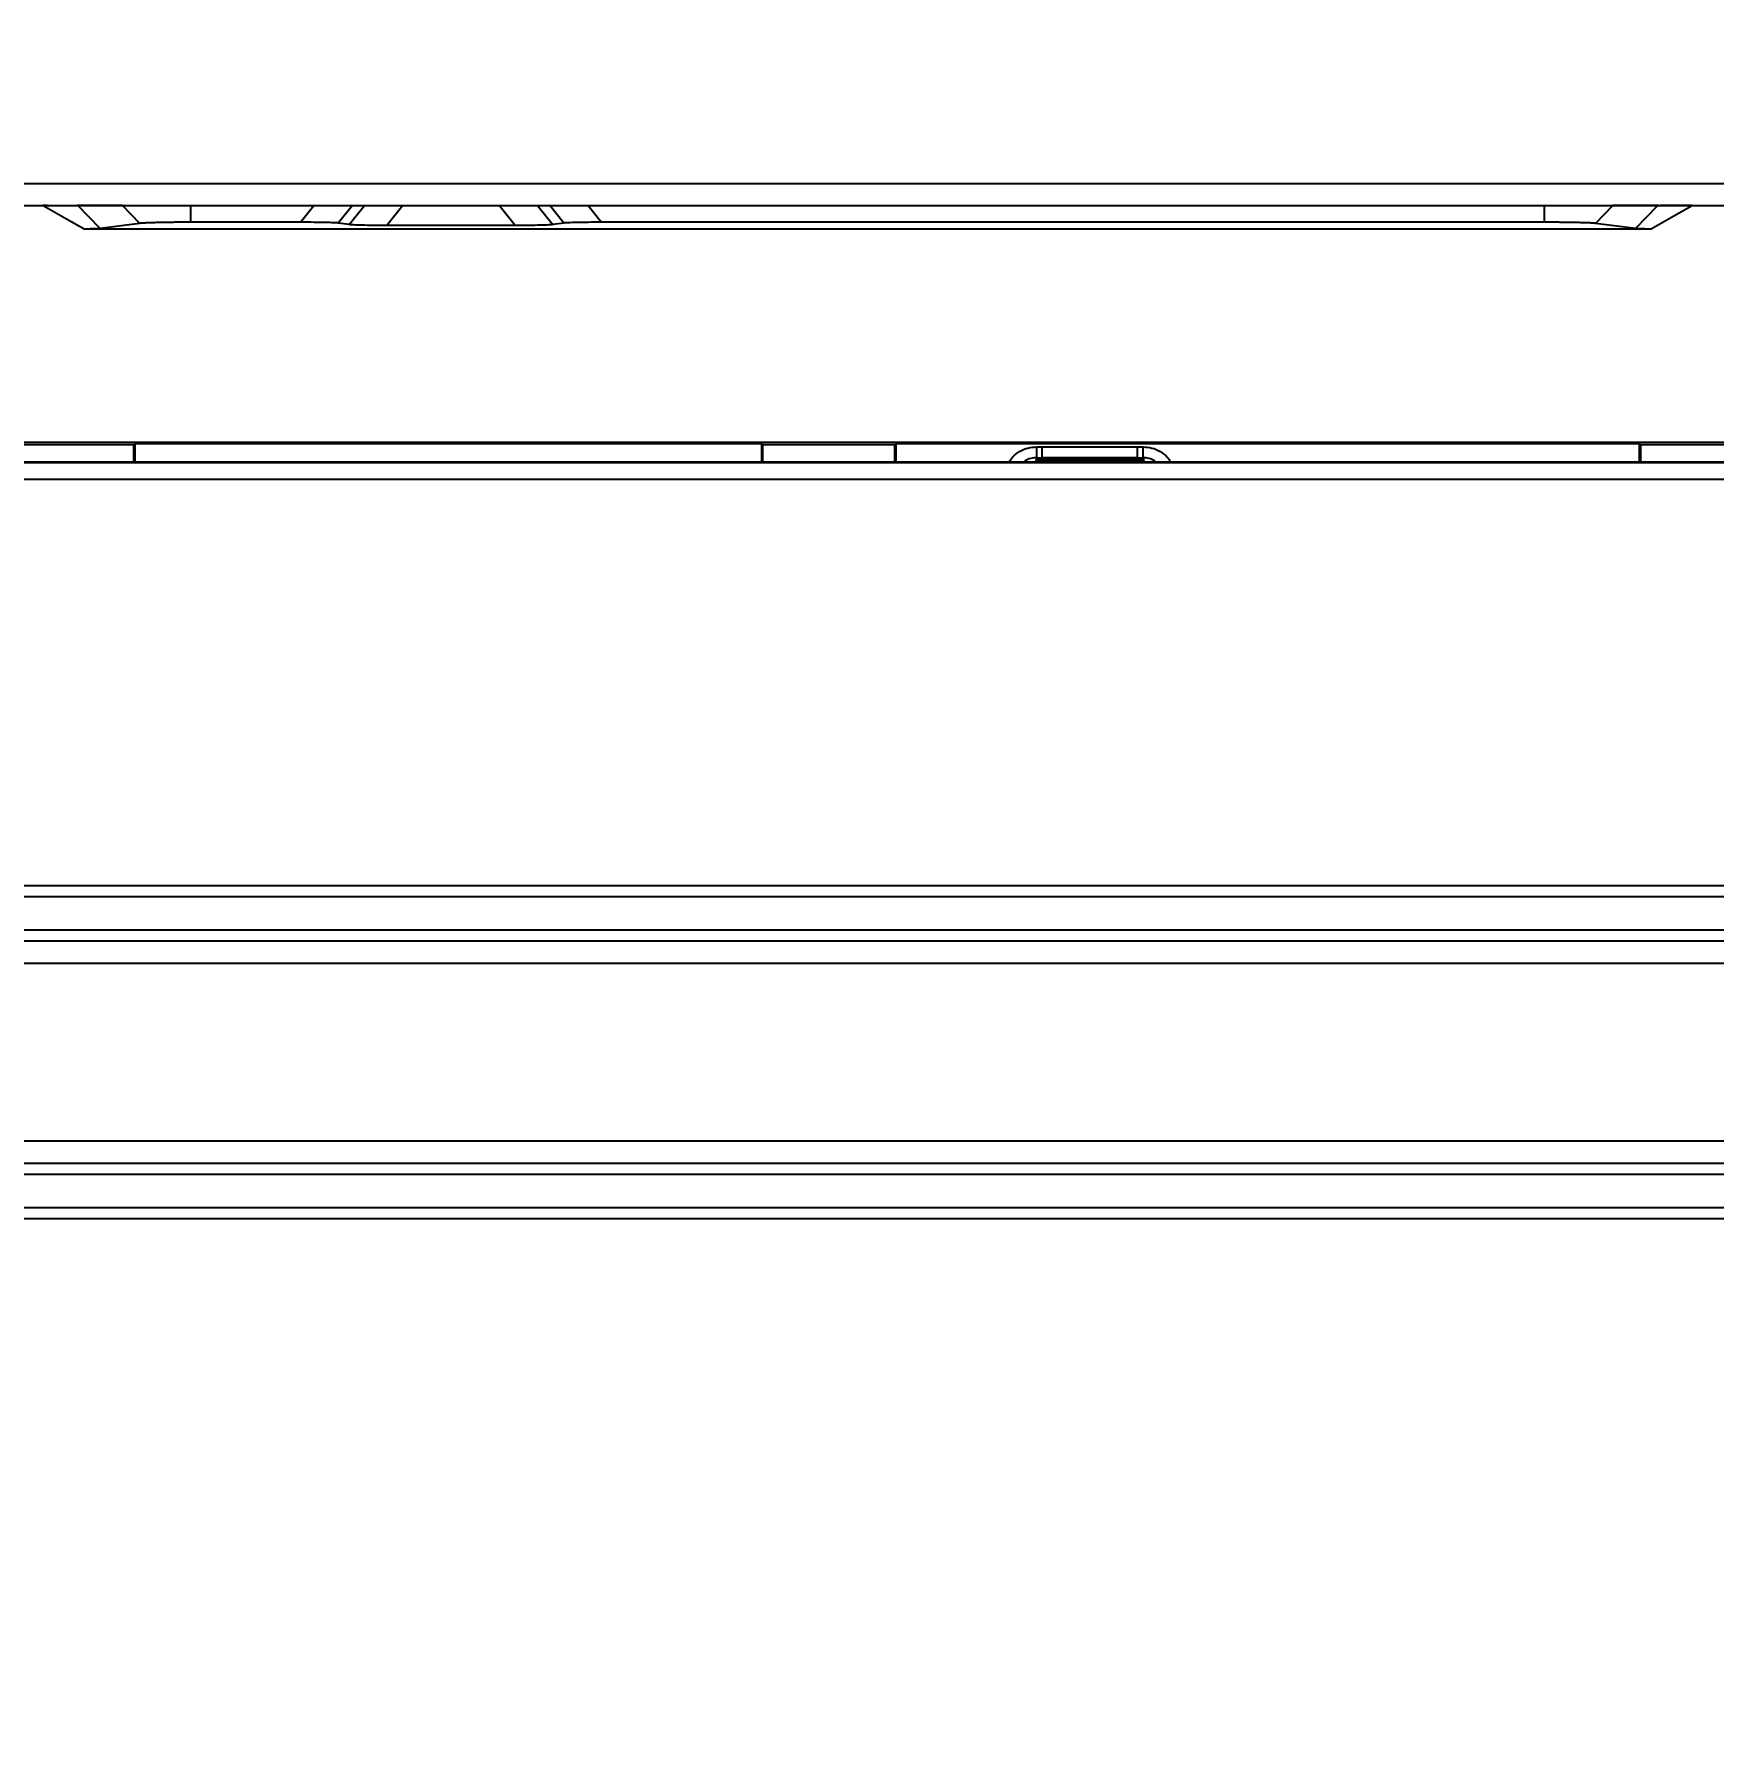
# Model space of a CAD drawing. Header units: millimetres. Extents: x 9226 to 36041, y 16031 to 21779.
# Drawn here: x 30785.2 to 30936.4, y 19639.3 to 19794.4 of the extents above; entities that cross this region are included whole.
import ezdxf
from ezdxf import colors
from ezdxf.entities.mleader import LeaderData, LeaderLine
from ezdxf.math import Vec2, Vec3

# ---------------------------------------------------------------- set-up
doc = ezdxf.new("R2010")
doc.units = ezdxf.units.MM
doc.layers.add('02___PRT_ALL_AXES', color=7, linetype='Continuous')
doc.styles.add('OSMS', font='verdana.ttf')
doc.styles.get("Standard").update_dxf_attribs({"font": 'arial.ttf'})
doc.dimstyles.new('ISO-200', dxfattribs={"dimtxt": 100, "dimasz": 60, "dimexe": 1.25, "dimexo": 5, "dimgap": 5, "dimtad": 1, "dimtoh": 1, "dimdec": 1, "dimdsep": 46, "dimtxsty": 'Standard', "dimcen": 2.5, "dimadec": 0, "dimazin": 0, "dimtfac": 1, "dimtdec": 1, "dimtmove": 0, "dimatfit": 3, "dimfxl": 1, "dimarcsym": 0})

# ---------------------------------------------------------------- blocks, each defined once
blk = doc.blocks.new('G$C9B8E3940')
at = {"color": 7, "linetype": 'Continuous', "lineweight": 25}
for p, q in [((299.21, 382.17), (300.79, 382.17)), ((305.9, 380.11), (303.89, 382.17)), ((307.93, 382.17), (303.89, 382.17)), ((309.48, 380.57), (307.93, 382.17)), ((314.07, 380.67), (314.07, 382.17)), ((314.07, 382.17), (325.16, 382.17)), ((323.95, 380.67), (325.16, 382.17)), ((328.62, 382.17), (327.35, 380.6)), ((328.33, 380.46), (329.71, 382.17)), ((328.62, 382.17), (329.71, 382.17)), ((333.17, 382.17), (331.73, 380.38)), ((333.17, 382.17), (341.83, 382.17)), ((343.27, 380.38), (341.83, 382.17)), ((345.29, 382.17), (346.67, 380.46)), ((345.29, 382.17), (346.38, 382.17)), ((347.65, 380.6), (346.38, 382.17)), ((349.84, 382.17), (351.05, 380.67)), ((349.84, 382.17), (435.93, 382.17)), ((435.93, 380.67), (435.93, 382.17)), ((440.52, 380.57), (442.07, 382.17)), ((446.11, 382.17), (442.07, 382.17)), ((444.1, 380.11), (446.11, 382.17)), ((449.21, 382.17), (451.14, 382.17)), ((445.47, 380.06), (304.53, 380.06)), ((309.48, 380.57), (305.9, 380.11)), ((323.95, 380.67), (314.07, 380.67)), ((328.33, 380.46), (327.35, 380.6)), ((343.27, 380.38), (331.73, 380.38)), ((347.65, 380.6), (346.67, 380.46)), ((435.93, 380.67), (351.05, 380.67)), ((444.1, 380.11), (440.52, 380.57)), ((84, 360.87), (516, 360.87)), ((308.93, 360.63), (291.07, 360.63)), ((308.93, 360.63), (309.02, 360.72)), ((308.93, 359.08), (308.93, 360.63)), ((365.48, 360.72), (309.02, 360.72)), ((309.02, 360.72), (309.02, 359.08)), ((365.57, 360.63), (365.48, 360.72)), ((365.48, 359.08), (365.48, 360.72)), ((377.43, 360.63), (365.57, 360.63)), ((365.57, 359.08), (365.57, 360.63)), ((377.43, 360.63), (377.52, 360.72)), ((377.43, 359.08), (377.43, 360.63)), ((444.48, 360.72), (377.52, 360.72)), ((377.52, 360.72), (377.52, 359.08)), ((390.21, 359.47), (390.21, 360.45)), ((390.71, 359.47), (390.71, 360.45)), ((390.71, 360.45), (399.29, 360.45)), ((399.29, 359.47), (399.29, 360.45)), ((399.79, 359.47), (399.79, 360.45)), ((444.48, 360.72), (444.57, 360.63)), ((444.48, 359.08), (444.48, 360.72)), ((455.43, 360.63), (444.57, 360.63)), ((444.57, 360.63), (444.57, 359.08)), ((516, 359), (84, 359)), ((390, 359.08), (210, 359.08)), ((390.17, 359.17), (390, 359.08)), ((399.83, 359.17), (390.17, 359.17)), ((390.18, 359.37), (399.82, 359.37)), ((399.29, 359.47), (390.71, 359.47)), ((400, 359.08), (399.83, 359.17)), ((488.5, 359.08), (400, 359.08)), ((516, 357.51), (84, 357.51))]:
    blk.add_line(p, q, dxfattribs=at)
at = {"color": 7, "linetype": 'Continuous', "lineweight": 25, "flags": 128}
for points in [[(300.79, 382.17), (302.88, 380.99), (304.53, 380.06)], [(445.47, 380.06), (447.57, 381.24), (449.21, 382.17)]]:
    blk.add_lwpolyline(points, dxfattribs=at)
at = {"color": 7, "linetype": 'Continuous', "lineweight": 25}
for centre, radius, start, end in [((390.71, 477.45), 117, 269.7555, 269.9983), ((399.29, 477.45), 117, 270.0017, 270.2445), ((390.71, 477.45), 117.98, 269.7555, 269.9983), ((399.29, 477.45), 117.98, 270.0017, 270.2445)]:
    blk.add_arc(centre, radius, start, end, dxfattribs=at)
for points, knots in [([(303.89, 382.17), (303.86, 382.17), (303.78, 382.16), (303.62, 382.16), (303.56, 382.16), (303.42, 382.16), (303.34, 382.16), (302.96, 382.16), (302.07, 382.16), (301.28, 382.17), (300.79, 382.17)], [0, 0, 0, 0, 0.125, 0.125, 0.1875, 0.1875, 0.25, 0.25, 0.5, 1, 1, 1, 1]), ([(307.93, 382.17), (307.95, 382.17), (307.98, 382.17), (308.05, 382.17), (308.12, 382.17), (308.2, 382.17), (308.29, 382.17), (308.39, 382.17), (308.5, 382.17), (308.61, 382.17), (308.88, 382.17), (309.35, 382.17), (310.12, 382.17), (311.01, 382.17), (311.78, 382.17), (312.39, 382.17), (312.8, 382.17), (313.22, 382.17), (313.64, 382.17), (313.92, 382.17), (314.07, 382.17)], [0, 0, 0, 0, 0.027944, 0.0557601, 0.0834869, 0.1111636, 0.1388295, 0.1665238, 0.1942858, 0.2221545, 0.2501682, 0.3750481, 0.5000251, 0.6248208, 0.7498149, 0.8000557, 0.8499661, 0.8997743, 0.9497097, 1, 1, 1, 1]), ([(325.16, 382.17), (325.59, 382.17), (326, 382.17), (326.77, 382.17), (327.12, 382.17), (327.73, 382.17), (327.98, 382.17), (328.38, 382.17), (328.53, 382.17), (328.62, 382.17)], [0, 0, 0, 0, 0.25, 0.25, 0.5, 0.5, 0.75, 0.75, 1, 1, 1, 1]), ([(329.71, 382.17), (329.8, 382.17), (329.95, 382.17), (330.35, 382.17), (330.61, 382.17), (331.21, 382.17), (331.56, 382.17), (332.33, 382.17), (332.74, 382.17), (333.17, 382.17)], [0, 0, 0, 0, 0.25, 0.25, 0.5, 0.5, 0.75, 0.75, 1, 1, 1, 1]), ([(341.83, 382.17), (342.26, 382.17), (342.67, 382.17), (343.44, 382.17), (343.79, 382.17), (344.39, 382.17), (344.65, 382.17), (345.05, 382.17), (345.2, 382.17), (345.29, 382.17)], [0, 0, 0, 0, 0.25, 0.25, 0.5, 0.5, 0.75, 0.75, 1, 1, 1, 1]), ([(346.38, 382.17), (346.47, 382.17), (346.62, 382.17), (347.02, 382.17), (347.28, 382.17), (347.88, 382.17), (348.23, 382.17), (349, 382.17), (349.41, 382.17), (349.84, 382.17)], [0, 0, 0, 0, 0.25, 0.25, 0.5, 0.5, 0.75, 0.75, 1, 1, 1, 1]), ([(435.93, 382.17), (436.01, 382.17), (436.17, 382.17), (436.41, 382.17), (436.64, 382.17), (436.87, 382.17), (437.1, 382.17), (437.33, 382.17), (437.56, 382.17), (437.79, 382.17), (438.27, 382.17), (438.99, 382.17), (439.88, 382.17), (440.65, 382.17), (441.16, 382.17), (441.48, 382.17), (441.67, 382.17), (441.83, 382.17), (441.97, 382.17), (442.04, 382.17), (442.07, 382.17)], [0, 0, 0, 0, 0.027956, 0.055781, 0.083514, 0.111194, 0.138859, 0.166549, 0.194304, 0.222161, 0.250161, 0.375032, 0.500008, 0.624842, 0.749841, 0.800085, 0.849995, 0.899798, 0.949723, 1, 1, 1, 1]), ([(449.21, 382.17), (448.89, 382.17), (448.27, 382.17), (447.49, 382.17), (446.87, 382.17), (446.5, 382.17), (446.33, 382.17), (446.26, 382.16), (446.21, 382.16), (446.18, 382.17), (446.14, 382.17), (446.12, 382.17), (446.11, 382.17)], [0, 0, 0, 0, 0.289629, 0.546849, 0.69149, 0.839411, 0.868678, 0.897795, 0.916239, 0.948597, 0.965761, 1, 1, 1, 1]), ([(305.9, 380.11), (305.89, 380.11), (305.86, 380.11), (305.81, 380.1), (305.75, 380.1), (305.68, 380.09), (305.6, 380.09), (305.51, 380.08), (305.39, 380.08), (305.23, 380.07), (305.02, 380.07), (304.79, 380.06), (304.62, 380.06), (304.53, 380.06)], [0, 0, 0, 0, 0.070627, 0.141117, 0.211685, 0.28254, 0.353893, 0.425947, 0.498903, 0.626368, 0.751621, 0.875781, 1, 1, 1, 1]), ([(314.07, 380.67), (314, 380.67), (313.87, 380.67), (313.67, 380.67), (313.47, 380.67), (313.27, 380.67), (313.07, 380.67), (312.88, 380.67), (312.69, 380.67), (312.3, 380.66), (311.75, 380.66), (311.09, 380.64), (310.52, 380.63), (310.12, 380.61), (309.87, 380.6), (309.7, 380.59), (309.57, 380.58), (309.51, 380.58), (309.48, 380.57)], [0, 0, 0, 0, 0.031364, 0.062594, 0.093748, 0.124885, 0.156063, 0.187341, 0.218775, 0.250423, 0.37549, 0.5002, 0.624668, 0.749756, 0.812662, 0.875029, 0.93732, 1, 1, 1, 1]), ([(327.35, 380.6), (327.27, 380.61), (327.13, 380.62), (326.74, 380.64), (326.49, 380.64), (325.9, 380.66), (325.55, 380.66), (324.79, 380.67), (324.38, 380.67), (323.95, 380.67)], [0, 0, 0, 0, 0.25, 0.25, 0.5, 0.5, 0.75, 0.75, 1, 1, 1, 1]), ([(331.73, 380.38), (331.3, 380.38), (330.89, 380.39), (330.13, 380.39), (329.78, 380.4), (329.19, 380.41), (328.94, 380.42), (328.55, 380.44), (328.41, 380.45), (328.33, 380.46)], [0, 0, 0, 0, 0.25, 0.25, 0.5, 0.5, 0.75, 0.75, 1, 1, 1, 1]), ([(346.67, 380.46), (346.59, 380.45), (346.45, 380.44), (346.07, 380.42), (345.82, 380.41), (345.22, 380.4), (344.87, 380.39), (344.11, 380.39), (343.7, 380.38), (343.27, 380.38)], [0, 0, 0, 0, 0.25, 0.25, 0.5, 0.5, 0.75, 0.75, 1, 1, 1, 1]), ([(351.05, 380.67), (350.62, 380.67), (350.21, 380.67), (349.45, 380.66), (349.1, 380.66), (348.51, 380.64), (348.26, 380.64), (347.87, 380.62), (347.74, 380.61), (347.65, 380.6)], [0, 0, 0, 0, 0.25, 0.25, 0.5, 0.5, 0.75, 0.75, 1, 1, 1, 1]), ([(440.52, 380.57), (440.5, 380.57), (440.47, 380.58), (440.42, 380.58), (440.36, 380.59), (440.29, 380.59), (440.22, 380.6), (440.13, 380.6), (440.04, 380.61), (439.84, 380.62), (439.48, 380.63), (438.91, 380.64), (438.25, 380.66), (437.64, 380.66), (437.12, 380.67), (436.73, 380.67), (436.34, 380.67), (436.07, 380.67), (435.93, 380.67)], [0, 0, 0, 0, 0.031369, 0.062604, 0.093761, 0.124899, 0.156076, 0.187351, 0.218781, 0.250423, 0.37549, 0.500202, 0.624684, 0.74977, 0.812676, 0.87504, 0.937326, 1, 1, 1, 1]), ([(445.47, 380.06), (445.42, 380.06), (445.32, 380.06), (445.19, 380.06), (445.05, 380.06), (444.93, 380.07), (444.81, 380.07), (444.69, 380.08), (444.56, 380.08), (444.42, 380.09), (444.28, 380.09), (444.17, 380.1), (444.12, 380.11), (444.1, 380.11)], [0, 0, 0, 0, 0.070759, 0.141336, 0.211942, 0.282789, 0.354086, 0.426038, 0.498844, 0.626087, 0.751275, 0.87553, 1, 1, 1, 1]), ([(387.72, 359.08), (387.82, 359.23), (388.06, 359.61), (388.66, 360.05), (389.4, 360.39), (389.94, 360.43), (390.21, 360.45)], [0, 0, 0, 0, 0.1828547, 0.4554015, 0.7277889, 1, 1, 1, 1]), ([(399.79, 360.45), (400.06, 360.43), (400.6, 360.39), (401.34, 360.05), (401.94, 359.61), (402.18, 359.23), (402.28, 359.08)], [0, 0, 0, 0, 0.2717375, 0.5442723, 0.8166554, 1, 1, 1, 1]), ([(390.21, 359.47), (390.03, 359.46), (389.67, 359.43), (389.27, 359.27), (389.09, 359.11), (389.05, 359.08)], [0, 0, 0, 0, 0.4290542, 0.8702011, 1, 1, 1, 1]), ([(390.17, 359.17), (390.18, 359.17), (390.18, 359.18), (390.18, 359.23), (390.18, 359.3), (390.18, 359.34), (390.18, 359.37)], [0, 0, 0, 0, 0.270751, 0.562569, 0.789515, 1, 1, 1, 1]), ([(400.95, 359.08), (400.91, 359.11), (400.73, 359.27), (400.33, 359.43), (399.97, 359.46), (399.79, 359.47)], [0, 0, 0, 0, 0.1316853, 0.5721692, 1, 1, 1, 1]), ([(399.82, 359.37), (399.82, 359.34), (399.82, 359.28), (399.82, 359.21), (399.82, 359.17), (399.83, 359.17), (399.83, 359.17)], [0, 0, 0, 0, 0.270435, 0.562124, 0.789276, 1, 1, 1, 1])]:
    blk.add_open_spline(points, degree=3, knots=knots, dxfattribs=at)
blk = doc.blocks.new('*U247')
blk.add_blockref('G$C9B8E3940', (-300, -217.42))
blk = doc.blocks.new('*U255')
blk.add_blockref('*U247', (600, 1350))
blk = doc.blocks.new('*D278')
at = {"color": 0, "lineweight": -2, "transparency": 16777216}
for p, q in [((29885.25, 19783.98), (29885.25, 20204.53)), ((32885.25, 19783.98), (32885.25, 20204.53)), ((29945.25, 20203.28), (32825.25, 20203.28))]:
    blk.add_line(p, q, dxfattribs=at)
at = {"color": 0, "transparency": 16777216}
for points in [[(29945.25, 20213.28), (29945.25, 20193.28), (29885.25, 20203.28)], [(32825.25, 20213.28), (32825.25, 20193.28), (32885.25, 20203.28)]]:
    blk.add_solid(points, dxfattribs=at)
at = {"layer": 'Defpoints', "color": 0, "transparency": 16777216}
for p in [(32885.25, 20203.28), (29885.25, 19778.98), (32885.25, 19778.98)]:
    blk.add_point(p, dxfattribs=at)
at = {"color": 0, "lineweight": -3, "transparency": 16777216, "insert": (31385.25, 20273.01), "char_height": 100, "attachment_point": 5}
blk.add_mtext('3000mm [9\'-10 1/8"]', dxfattribs=at)
blk = doc.blocks.new('*D279')
at = {"color": 0, "lineweight": -2, "transparency": 16777216}
for p, q in [((29883.25, 19785.98), (29883.25, 20460.14)), ((32887.25, 19785.98), (32887.25, 20460.14)), ((29943.25, 20458.89), (32827.25, 20458.89))]:
    blk.add_line(p, q, dxfattribs=at)
at = {"color": 0, "transparency": 16777216}
for points in [[(29943.25, 20468.89), (29943.25, 20448.89), (29883.25, 20458.89)], [(32827.25, 20468.89), (32827.25, 20448.89), (32887.25, 20458.89)]]:
    blk.add_solid(points, dxfattribs=at)
at = {"layer": 'Defpoints', "color": 0, "transparency": 16777216}
for p in [(32887.25, 20458.89), (29883.25, 19780.98), (32887.25, 19780.98)]:
    blk.add_point(p, dxfattribs=at)
at = {"color": 0, "lineweight": -3, "transparency": 16777216, "insert": (31385.25, 20528.62), "char_height": 100, "attachment_point": 5}
blk.add_mtext('3004mm [9\'-10 1/4"]', dxfattribs=at)
blk = doc.blocks.new('yrhf')
at = {"color": 114, "linetype": 'Continuous', "true_color": 0x139b48}
for p, q in [((3093.18, 3458.33), (2566.18, 3458.33)), ((3093.18, 3453.33), (2566.18, 3453.33)), ((3093.18, 3451.33), (2566.18, 3451.33)), ((3093.18, 3435.33), (2566.18, 3435.33)), ((3093.18, 3433.33), (2566.18, 3433.33)), ((3093.18, 3428.33), (2566.18, 3428.33))]:
    blk.add_line(p, q, dxfattribs=at)
at = {"layer": '02___PRT_ALL_AXES', "color": 114, "linetype": 'Continuous', "true_color": 0x139b48}
for p, q in [((3089.21, 3457.33), (2570.15, 3457.33)), ((3089.21, 3454.33), (2570.15, 3454.33)), ((3089.21, 3432.33), (2570.15, 3432.33)), ((3089.21, 3429.33), (2570.15, 3429.33))]:
    blk.add_line(p, q, dxfattribs=at)
blk = doc.blocks.new('*U265')
blk.add_blockref('yrhf', (-2808.68, -3356.33))
blk = doc.blocks.new('*U266')
at = {"color": 0, "linetype": 'ByBlock', "lineweight": -2, "transparency": 16777216}
blk.add_blockref('*U265', (600, 0), dxfattribs=at)

msp = doc.modelspace()

# ---------------------------------------------------------------- linework, layer by layer
at = {"color": 30, "true_color": 0xf26722}
for points in [[(29883.25, 19780.984), (32887.25, 19780.984), (32887.25, 18089.484), (29883.25, 18089.484)], [(29885.25, 19778.984), (32885.25, 19778.984), (32885.25, 18091.484), (29885.25, 18091.484)]]:
    msp.add_lwpolyline(points, close=True, dxfattribs=at)

# ---------------------------------------------------------------- block references
msp.add_blockref('*U266', (30164.25, 19615.734))
at = {"lineweight": -3}
msp.add_blockref('*U255', (30185.25, 18264.233), dxfattribs=at)

# ---------------------------------------------------------------- dimensions: what is measured, and where the dimension line sits
dim = msp.add_linear_dim(base=(32887.25, 20458.888), p1=(29883.25, 19780.984), p2=(32887.25, 19780.984), dimstyle='ISO-200', override={"dimpost": 'mm'}, dxfattribs=at)
dim.commit()
dim.dimension.update_dxf_attribs({"geometry": '*D279', "text_midpoint": (31385.25, 20458.888), "dimtype": 160})
dim = msp.add_linear_dim(base=(32885.25, 20203.276), p1=(29885.25, 19778.984), p2=(32885.25, 19778.984), dimstyle='ISO-200', override={"dimpost": 'mm'}, dxfattribs=at)
dim.commit()
dim.dimension.update_dxf_attribs({"geometry": '*D278', "text_midpoint": (31385.25, 20273.01)})

# ---------------------------------------------------------------- leaders
at = {"color": 30, "lineweight": -3, "true_color": 0xf26722}
ml = msp.add_multileader_mtext('Standard', dxfattribs=at)
ml.set_content('{\\C30;\\c2254834;Trim Kit(Reference size only) }', color=4, style='OSMS')
ml.set_leader_properties()
ml.build(insert=Vec2(0, 0))
ml.multileader.update_dxf_attribs({"dogleg_length": 3, "arrow_head_size": 30.48})
ctx = ml.context
ctx.base_point, ctx.char_height, ctx.arrow_head_size, ctx.landing_gap_size, ctx.plane_origin = Vec3(31305.801, 19952.488), 60, 30.48, 11.43, Vec3(30668.659, 19862.396)
notes = []
notes.append((ctx, [(1, (1, 1, 0), (30873.675, 19952.488), (1, 0), 432.126, [(0, [(30692.363, 19778.984)], 0, [])])]))
ctx.mtext.insert, ctx.mtext.width, ctx.mtext.defined_height, ctx.mtext.flow_direction = Vec3(31317.231, 19990.789), 3181.4201, 605.077, 5
for ctx, leaders in notes:
    for number, flags, end, landing, length, lines in leaders:
        leader = LeaderData()
        leader.index, (leader.has_last_leader_line, leader.has_dogleg_vector, leader.attachment_direction) = number, flags
        leader.last_leader_point, leader.dogleg_vector, leader.dogleg_length = Vec3(end), Vec3(landing), length
        for number, points, colour, breaks in lines:
            line = LeaderLine()
            line.index, line.vertices, line.color, line.breaks = number, Vec3.list(points), colors.encode_raw_color(colour), breaks
            leader.lines.append(line)
        ctx.leaders.append(leader)

doc.saveas('drawing.dxf')
